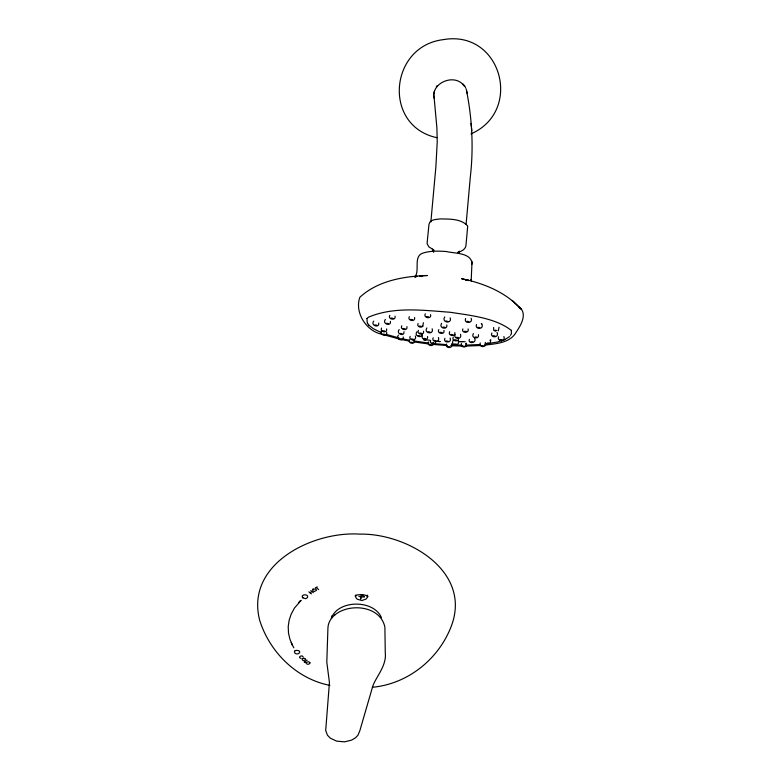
<?xml version="1.0" encoding="UTF-8"?>
<svg xmlns="http://www.w3.org/2000/svg" width="781" height="781" viewBox="0 0 781 781"><rect width="100%" height="100%" fill="white"/><g stroke="black" fill="none" stroke-linecap="round" stroke-linejoin="round"><path stroke-width="1.17" d="M432 342.879L433.767 343.084M331.554 618.464L331.554 616.043M360.998 597.455L360.685 599.076L360.949 596.001M334.815 614.94C349.654 602.629 380.679 605.871 384.896 627.241L385.267 652.691C386.868 665.89 375.632 677.293 372.713 686.401L359.816 730.801L357.932 735.253L355.472 737.811L351.753 740.066L344.646 741.843L336.767 741.169L330.441 738.24L327.464 735.233L325.697 730.547L329.436 682.535L326.8 662.171L327.932 627.904C328.069 622.76 330.988 618.035 334.922 614.862M441.597 323.324C438.287 328.43 447.952 330.392 446.82 324.925M453.136 340.457C449.866 345.915 460.722 346.403 458.183 340.633M419.465 326.038L421.271 326.282M411.45 338.915L413.217 339.169M471.909 264.203L471.978 262.582M414.779 276.923L415.98 275.097C419.016 268.762 413.871 255.973 422.785 253.142C430.399 250.681 438.59 250.955 446.468 251.541C454.337 253.532 471.187 252.507 471.949 263.422L471.187 280.506L470.914 279.715L471.421 281.092M418.079 323.49C416.078 326.683 421.711 328.489 422.814 326.116M493.201 335.693L495.047 335.976M495.037 330.197L496.901 330.49M499.967 339.452L501.783 339.735M430.653 340.331C428.339 344.314 436.989 345.251 435.593 340.906M471.997 262.152L472.036 261.371M477.913 327.259L479.798 327.551M481.574 345.534L483.351 345.817M454.64 339.755L456.455 340.047M456.534 337.275L458.359 337.558M462.664 346.061L464.431 346.344M467.028 321.294L468.932 321.596M434.49 340.389L436.208 341.004M440.152 332.276L441.997 332.569M446.058 320.903L447.874 321.547M446.215 340.936L448.021 341.219M447.864 346.52L449.612 346.793M451.027 334.405L452.873 334.698M418.177 335.527L419.993 335.81M419.758 332.999L421.584 333.282M423.829 338.339L425.635 338.632M426.69 316.549L428.603 316.852M428.144 331.74L429.989 332.032M429.765 344.519L431.512 344.802M399.618 338.769L401.395 339.052M403.123 328.469L404.968 328.762M410.689 319.38L412.583 319.673M410.806 342.234L412.553 342.517M382.885 330.714L384.691 330.998M383.032 334.122L384.808 334.405M386.605 323.256L388.46 323.549M391.174 318.033L393.048 318.326M374.948 324.886L376.774 325.179M400.321 333.409L402.088 333.77M498.62 336.806C496.306 341.6 506.147 342.049 503.901 336.523M480.266 342.966C478.07 347.877 487.979 347.955 485.265 342.4M491.845 333.018C489.56 338.144 499.84 338.202 497.038 332.423M493.651 327.483L493.729 330.402L495.798 331.251M461.366 343.503L461.454 346.247L464.139 347.106L465.886 346.422L466.491 343.22L465.652 343.562M465.622 318.531C463.289 323.607 473.384 324.066 471.168 318.228M476.527 324.525C474.204 329.533 484.2 329.992 481.994 324.222M444.74 316.969C441.031 322.553 452.316 324.437 450.188 317.838M444.887 338.31C442.602 343.035 452.365 343.533 450.139 338.027M446.586 343.982C444.369 348.551 453.829 349.029 451.662 343.699M449.671 331.73C447.259 335.879 456.084 337.353 454.825 332.55M453.302 337.119C450.93 341.199 459.609 342.654 458.379 337.929M455.177 334.61C452.921 339.462 462.655 339.94 460.507 334.317M426.875 327.922C423.263 333.331 434.246 335.176 432.166 328.762M428.476 341.971C426.182 345.895 434.568 347.32 433.377 342.752M433.172 337.773C430.887 342.488 440.63 342.986 438.405 337.49M438.795 329.592C436.364 333.76 445.219 335.244 443.959 330.422M409.527 339.696C407.233 343.611 415.609 345.046 414.418 340.477M416.927 331.759C413.364 336.299 422.921 339.071 421.925 333.692M418.411 330.334C416.009 334.444 424.786 335.937 423.536 331.144M422.501 335.723C420.139 339.764 428.779 341.238 427.549 336.523M425.294 313.786C422.804 318.082 431.913 319.624 430.624 314.626M398.408 335.098C394.942 339.501 404.246 342.224 403.269 336.982M401.776 325.794C399.364 329.924 408.18 331.437 406.93 326.614M409.312 316.637C406.842 320.884 415.873 322.426 414.594 317.476M381.567 328.088C379.205 332.13 387.845 333.633 386.615 328.899M381.811 330.431C378.316 334.854 387.688 337.607 386.712 332.325M385.336 319.419C381.714 324.037 391.447 326.888 390.432 321.391M389.807 315.299C387.347 319.517 396.328 321.069 395.059 316.139M373.699 321.098C370.106 325.648 379.732 328.489 378.726 323.051M410.152 336.328C407.936 340.848 417.591 341.395 415.316 335.928M399.15 329.562C395.557 333.936 404.822 337.089 403.982 331.72M466.091 224.352L470.367 176.486C473.608 148.029 472.183 119.327 466.647 91.211M430.868 221.931L435.847 167.319L437.233 141.771L436.901 127.947L433.943 95.663M478.441 334.668C479.876 339.55 470.299 338.661 473.384 333.565M468.092 328.928C469.801 333.477 460.78 333.487 462.86 328.908M474.604 338.31C477.357 343.279 467.419 344.304 469.371 339.354M433.875 94.267L434.412 91.172M476.713 337.031L474.916 337.041M472.71 341.814L470.875 341.785M466.277 331.369L464.402 331.359M456.27 344.07L454.513 344.011M422.765 326.409L423.38 322.699M366.982 318.58L367.197 322.192M444.945 327.229L443.071 327.073M490.81 339.911L490.058 343.464L486.963 343.64M499.079 327.19L498.307 330.89M488.711 343.084L487.198 343.025M331.29 618.249C338.202 599.486 373.874 599.515 381.44 617.664M310.779 590.582L313.357 592.662M510.364 335.342L511.487 333.653L511.301 330.197M436.364 86.808L437.292 85.49M299.689 601.399L301.134 600.364L294.417 608.087L291.137 614.247L289.136 620.299L288.209 626.704L288.511 633.157L289.946 639.278L292.524 645.37L291.186 642.431M458.262 252.78L459.54 251.218L458.857 251.902M298.586 602.581L299.787 601.302M308.866 591.842L310.028 592.838L311.902 591.5M315.387 587.927L317.252 586.912M509.632 336.572L504.506 339.745M366.982 318.482L368.593 317.115C394.18 306.367 423.322 310.311 450.266 312.273C470.484 315.426 495.134 317.926 510.823 330.051M358.85 596.333L361.125 596.889L361.437 594.907L362.208 594.81M471.031 133.863C523.455 110.98 501.363 29.502 443.403 39.626C389.368 46.001 382.417 125.966 436.843 137.671M457.686 252.497L459.189 251.775M484.747 344.099L497.848 341.932L505.034 339.54M501.451 340.906L501.968 340.711M417.171 276.259L414.857 276.952L416.478 276.591M458.222 252.136C462.098 251.345 466.423 248.661 466.081 244.17L467.712 225.992C461.19 218.553 449.319 219.09 440.133 218.914C436.179 219.539 429.579 219.236 428.954 224.577L427.07 243.526L428.808 246.806L433.904 250.096L432.362 249.237L433.758 250.242L432.85 249.451L433.621 252.302M489.921 340.262L490.546 340.125M372.391 687.27C408.307 683.98 439.635 658.403 451.818 624.771C471.236 570.228 406.345 533.091 359.787 534.126C312.869 530.992 245.136 563.989 259.673 620.27C269.738 652.242 296.575 678.874 329.933 685.396M420.022 275.957L423.312 275.683C400.946 276.796 376.735 281.648 359.846 297.278C354.33 312.468 366.455 331.769 382.749 334.405M484.337 345.231C495.554 343.63 510.081 343.347 516.28 332.003C521.083 324.955 528.112 313.005 518.545 306.601M480.461 344.499L465.398 345.143M480.247 345.544L466.032 346.061M419.553 275.82L427.295 275.517L424.268 275.625M462.04 345.134L451.398 344.89M462.547 346.061L450.617 345.749M463.113 341.678L458.818 341.541L465.212 341.717M429.696 340.204L423.751 339.803L425.694 339.95M446.566 344.636L433.396 343.591M447.474 345.573L432.762 344.401M428.974 343.123L413.139 340.838M428.574 343.962L414.262 341.971M409.703 341.16L400.878 339.423M402.117 338.7L408.609 340.038M399.852 339.179L383.696 334.746M399.071 337.978L386.087 334.346M468.092 280.399L461.512 278.68C483.429 283.191 505.502 291.977 520.849 308.846L518.838 306.884M381.382 332.628L373.396 328.742L368.837 325.208L367.285 322.992L367.656 323.529M481.272 323.568L481.828 323.91M300.88 658.393C297.034 657.504 302.218 654.048 303.331 657.094M363.682 596.206L364.473 596.967L362.081 596.977L362.091 594.683L362.98 595.542M520.849 308.846L512.16 300.48L514.298 302.55M309.998 592.75L311.463 593.911M316.325 587.419L318.619 589.645M463.094 84.065L464.099 85.275M464.246 86.095C455.245 72.789 431.005 82.493 434.041 98.055M302.823 597.855L305.703 598.695L307.411 597.621L307.636 596.137C307.109 594.253 302.276 594.419 302.218 596.372L302.823 597.855L302.306 597.133M305.361 662.542L304.2 662.044L307.177 660.199M368.466 324.681L368.837 325.208M292.377 645.145L293.871 647.82M367.324 595.102L367.949 596.723C364.707 593.296 355.58 594.78 355.267 595.825L355.921 595.142L355.306 596.293L355.609 595.61L355.892 597.65L357.181 599.173L361.857 600.53L366.104 599.017L367.265 597.524L367.5 595.532M466.696 90.908L467.048 93.105L466.96 92.441M471.041 123.369L471.373 126.493M471.49 127.713L471.802 130.681M464.568 85.725A16.596 15.727 -19.2 0 1 465.593 87.638M465.993 88.624A16.596 15.727 -19.2 0 1 466.579 90.664M310.018 662.874C308.934 666.252 302.598 662.561 308.798 661.683L310.018 662.874M294.681 651.09L294.398 651.754C294.447 654.449 299.064 654.8 299.719 652.242C300.392 650.183 295.15 649.88 294.681 651.09M312.986 589.118L312.722 590.553L314.313 591.598L316.539 590.26L315.875 589.059L312.986 589.118M302.364 658.471L302.13 659.779L303.643 660.755L305.771 659.506L305.127 658.442L302.364 658.471M440.035 341.609L438.073 341.287L440.035 341.609M468.854 280.525L465.32 279.569L468.854 280.525"/></g></svg>
